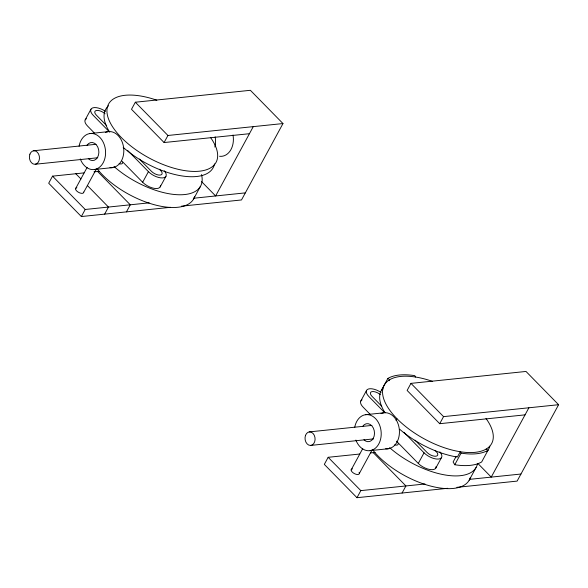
<?xml version="1.0" encoding="UTF-8"?>
<svg xmlns="http://www.w3.org/2000/svg" width="588" height="588" viewBox="0 0 588 588"><rect width="100%" height="100%" fill="white"/><g stroke="black" fill="none" stroke-linecap="round" stroke-linejoin="round"><path stroke-width="0.88" d="M83.996 172.894L52.538 176.15L48.694 183.228L81.357 216.546L170.608 207.299M85.209 119.798L90.971 109.184M75.514 188.785L87.12 167.418M83.709 192.32L96.256 169.212M181.42 206.182L241.492 199.957L282.975 123.553L250.378 90.302L135.336 102.224L131.492 109.294L164.089 142.546L249.422 133.704M81.357 216.546L85.201 209.475L149.212 202.838M104.642 214.135L108.479 207.064L87.34 185.499M126.449 211.878L130.286 204.8L97.623 171.483L93.992 171.858M164.089 142.546L167.933 135.475L282.975 123.553M160.495 185.301A11.326 5.196 28.5 0 1 154.21 188.366A11.326 5.196 28.5 0 1 142.663 182.265L148.426 171.652L127.75 150.565M160.179 186.933L165.941 176.319M193.54 199.082L200.449 186.352M253.266 126.633L215.62 195.958L201.559 181.618M359.724 454.032L328.163 457.302L324.319 464.38L356.982 497.698L447.725 488.297M360.834 400.95L366.596 390.336M415.591 377.033L414.76 375.651A63.408 29.084 28.5 0 0 387.86 378.437L381.553 390.057A63.408 29.084 28.5 0 1 382.781 389.396M389.109 380.723L389.653 379.723L387.86 378.437M351.139 469.937L362.745 448.57M359.334 473.465L372.189 449.791M456.854 487.349L517.117 481.102L558.6 404.706L526.003 371.454L410.961 383.376L407.116 390.447L439.714 423.698L525.047 414.856M396.003 420.295L396.907 418.641M356.982 497.698L360.826 490.62L424.977 483.975M402.074 493.023L405.911 485.953L373.248 452.628M439.714 423.698L443.558 416.627L558.6 404.706M436.12 466.446A11.326 5.196 28.5 0 1 429.835 469.518A11.326 5.196 28.5 0 1 418.288 463.418L424.051 452.804L403.949 432.305M435.804 468.085L441.566 457.471M456.112 456.45L453.113 461.977L454.767 464.74A63.408 29.084 28.5 0 0 481.668 461.955L487.974 450.335L486.188 449.048M454.767 464.74L461.073 453.12A63.408 29.084 28.5 0 0 487.974 450.335M469.165 480.234L476.074 467.497M528.891 407.785L491.245 477.111L477.824 463.418M89.795 133.564L108.023 131.675M33.553 150.771L95.984 144.303M35.324 164.236L97.755 157.768M94.521 169.476L112.749 167.587M97.689 171.549L99.497 171.365M193.371 198.266L245.336 192.879M365.42 414.716L383.648 412.827M309.178 431.915L371.837 425.425M310.949 445.388L373.608 438.891M370.146 450.629L388.374 448.74M370.543 452.914L375.129 452.51M469.459 479.367L520.961 474.031M135.336 102.224L167.933 135.475M410.961 383.376L443.558 416.627M159.429 169.226L160.575 170.395A6.791 3.116 28.5 0 1 160.156 175.084A6.791 3.116 28.5 0 1 151.461 171.343L139.407 159.039M435.054 450.371L436.2 451.547A6.791 3.116 28.5 0 1 435.781 456.237A6.791 3.116 28.5 0 1 427.086 452.488L415.032 440.191M106.671 125.656L96.336 115.108A6.791 3.116 28.5 0 1 96.557 110.448A6.791 3.116 28.5 0 1 105.061 113.785M381.722 406.22L371.961 396.261A6.791 3.116 28.5 0 1 371.983 391.63A6.791 3.116 28.5 0 1 380.245 394.555M108.802 131.242L93.301 115.424A11.326 5.196 28.5 0 1 92.706 107.883A11.326 5.196 28.5 0 1 105.421 111.316M384.427 412.386L368.926 396.577A11.326 5.196 28.5 0 1 368.331 389.028A11.326 5.196 28.5 0 1 381.046 392.468M94.425 133.064L87.538 126.038A11.326 5.196 28.5 0 1 86.421 118.71M121.988 161.178L142.663 182.265M370.05 414.217L363.163 407.183A11.326 5.196 28.5 0 1 362.046 399.855M396.466 441.162L418.288 463.418M75.815 173.739L80.938 178.965M52.538 176.15L85.201 209.475M328.163 457.302L360.826 490.62M461.073 453.12L460.25 451.738L457.368 457.045A61.145 28.048 28.5 0 1 399.73 429.299M210.475 137.423A61.145 28.048 28.5 0 1 182.662 170.255A61.145 28.048 28.5 0 1 108.479 118.805A61.145 28.048 28.5 0 1 156.82 100.217M214.51 163.89A61.145 28.048 28.5 0 1 179.891 175.584A61.145 28.048 28.5 0 1 123.193 147.345M109.743 132.182A61.145 28.048 28.5 0 1 108.559 105.759M201.515 174.57A58.881 27.004 28.5 0 1 174.783 194.525A58.881 27.004 28.5 0 1 113.969 166.47M194.65 196.524A58.881 27.004 28.5 0 1 153.064 204.381A58.881 27.004 28.5 0 1 97.108 168.785M122.569 162.67A4.528 2.08 28.5 0 1 119.114 163.67M485.975 418.399A61.145 28.048 28.5 0 1 458.434 451.43A61.145 28.048 28.5 0 1 384.111 399.994A61.145 28.048 28.5 0 1 432.496 381.384M489.863 446.189A61.145 28.048 28.5 0 1 486.945 451.437M385.044 412.827A61.145 28.048 28.5 0 1 383.126 387.955M354.704 427.425A18.118 13.377 84.1 0 1 374.416 417.546A18.118 13.377 84.1 0 1 377.136 446.417A18.118 13.377 84.1 0 1 355.894 440.074M380.987 413.629A18.118 13.377 84.1 0 1 399.237 428.733A18.118 13.377 84.1 0 1 385.618 448.776M362.642 426.432A9.055 6.688 84.1 0 1 371.947 425.947A9.055 6.688 84.1 0 1 373.182 438.501A9.055 6.688 84.1 0 1 363.943 439.743M359.077 472.443A4.528 2.08 28.5 0 1 357.151 474.501A4.528 2.08 28.5 0 1 351.881 471.664A4.528 2.08 28.5 0 1 352.484 468.893M439.831 451.863A11.326 5.196 28.5 0 1 438.185 459.074A11.326 5.196 28.5 0 1 424.051 452.804M477.537 463.55A58.881 27.004 28.5 0 1 444.19 474.81A58.881 27.004 28.5 0 1 389.594 447.622M470.275 477.676A58.881 27.004 28.5 0 1 428.689 485.534A58.881 27.004 28.5 0 1 372.733 449.938M398.15 443.572A4.528 2.08 28.5 0 1 394.739 444.822M164.206 170.718A11.326 5.196 28.5 0 1 162.56 177.921A11.326 5.196 28.5 0 1 148.426 171.652M79.079 146.272A18.118 13.377 84.1 0 1 98.791 136.394A18.118 13.377 84.1 0 1 101.511 165.265A18.118 13.377 84.1 0 1 80.269 158.922M105.362 132.476A18.118 13.377 84.1 0 1 123.612 147.581A18.118 13.377 84.1 0 1 109.993 167.631M87.017 145.287A9.055 6.688 84.1 0 1 96.322 144.795A9.055 6.688 84.1 0 1 97.557 157.356A9.055 6.688 84.1 0 1 88.318 158.598M83.709 192.078A4.528 2.08 28.5 0 1 78.057 192.048A4.528 2.08 28.5 0 1 76.859 187.741M215.164 136.842A18.118 13.377 84.1 0 1 214.848 147.044M232.995 134.99A18.118 13.377 84.1 0 1 219.567 156.276M305.525 435.326A6.791 5.02 84.1 0 0 310.435 445.432A6.791 5.02 84.1 0 0 314.227 435.201A6.791 5.02 84.1 0 0 305.525 435.326M29.9 154.174A6.791 5.02 84.1 0 0 34.81 164.28A6.791 5.02 84.1 0 0 38.602 154.056A6.791 5.02 84.1 0 0 29.9 154.174"/></g></svg>
